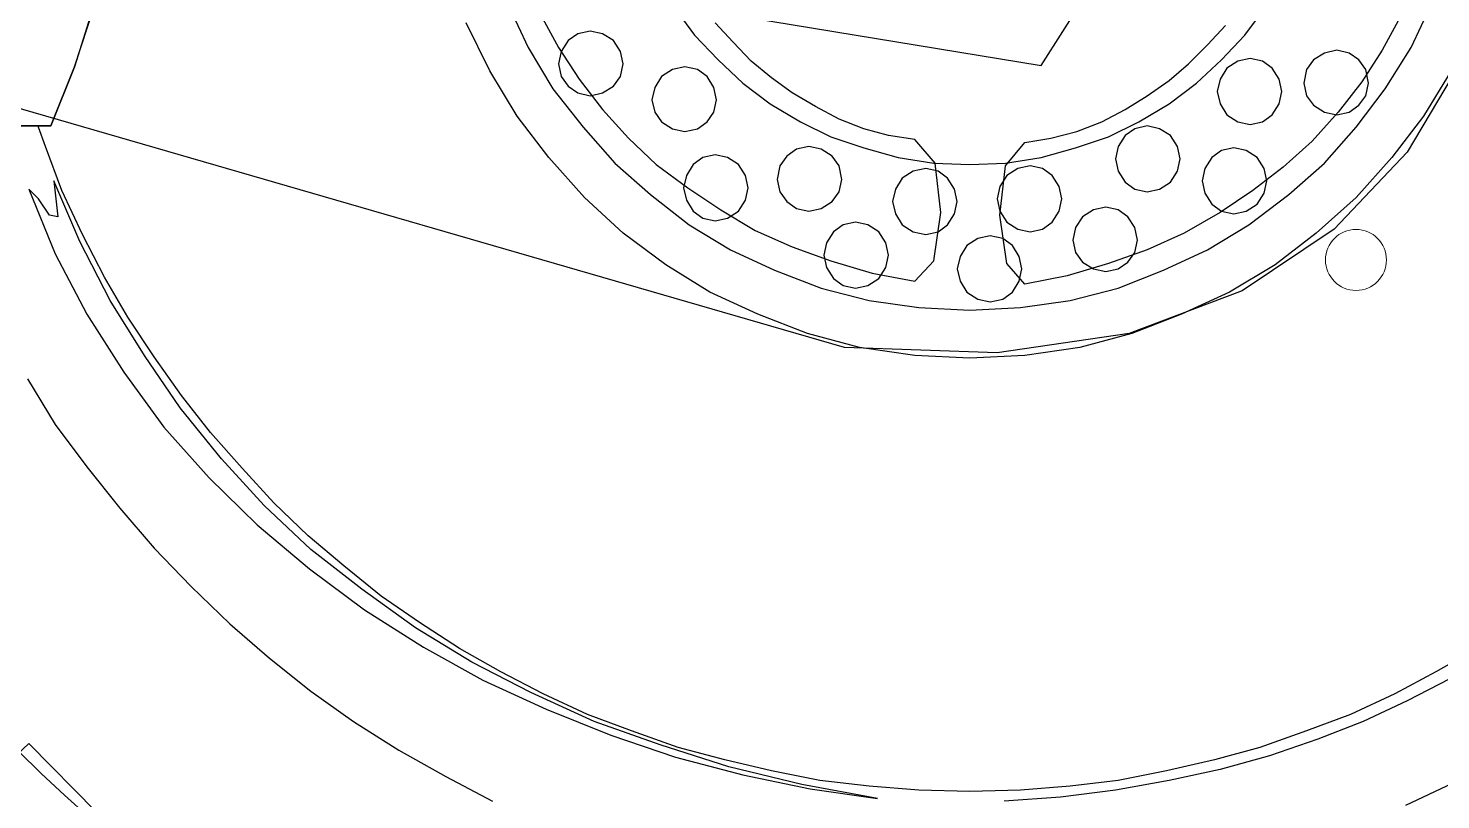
# Model space of a CAD drawing. Header units: inches. Extents: x 0.9 to 45.9, y 0.4 to 30.4.
# Drawn here: x 31.2683 to 31.617, y 2.6142 to 2.8046 of the extents above; entities that cross this region are included whole.
import ezdxf

# ---------------------------------------------------------------- set-up
doc = ezdxf.new("R2010")
doc.units = ezdxf.units.IN
doc.header["$MEASUREMENT"] = 0
doc.layers.add('MUEBLES', color=8, linetype='Continuous')

# ---------------------------------------------------------------- blocks, each defined once
blk = doc.blocks.new('moto-3')
at = {"layer": 'MUEBLES', "linetype": 'Continuous'}
for p, q in [((192.60806, 16.15226), (192.0289, 16.31997)), ((192.10426, 16.3125), (192.6566, 16.22185)), ((192.6566, 16.22185), (192.71161, 16.30808)), ((192.52488, 16.23714), (192.52997, 16.22627)), ((192.74793, 16.22627), (192.75302, 16.23714)), ((192.41795, 16.22152), (192.42304, 16.23679)), ((192.4227, 16.23646), (192.41795, 16.22152)), ((192.53303, 16.23441), (192.53744, 16.22627)), ((192.56597, 16.23611), (192.57106, 16.22932)), ((192.70685, 16.22932), (192.71194, 16.23611)), ((192.74521, 16.23374), (192.7408, 16.22559)), ((192.52047, 16.2205), (192.5147, 16.23238)), ((192.54526, 16.23034), (192.5422, 16.22967)), ((192.5483, 16.22967), (192.54526, 16.23034)), ((192.58055, 16.22762), (192.57615, 16.23238)), ((192.69768, 16.22694), (192.70209, 16.2317)), ((192.53982, 16.22797), (192.53812, 16.22525)), ((192.5422, 16.22967), (192.53982, 16.22797)), ((192.55103, 16.22797), (192.5483, 16.22967)), ((192.55273, 16.22525), (192.55103, 16.22797)), ((192.57106, 16.22932), (192.57683, 16.22322)), ((192.58498, 16.22287), (192.58055, 16.22762)), ((192.69293, 16.2222), (192.69768, 16.22694)), ((192.70108, 16.22322), (192.70685, 16.22932)), ((192.52997, 16.22627), (192.53609, 16.21608)), ((192.53744, 16.22627), (192.54253, 16.21846)), ((192.53812, 16.22525), (192.53744, 16.2222)), ((192.55341, 16.2222), (192.55273, 16.22525)), ((192.57683, 16.22322), (192.58293, 16.21744)), ((192.69497, 16.21744), (192.70108, 16.22322)), ((192.70821, 16.22355), (192.70515, 16.22287)), ((192.71126, 16.22287), (192.70821, 16.22355)), ((192.72382, 16.22322), (192.72212, 16.22084)), ((192.72654, 16.22491), (192.72382, 16.22322)), ((192.72959, 16.22559), (192.72654, 16.22491)), ((192.73265, 16.22491), (192.72959, 16.22559)), ((192.73503, 16.22322), (192.73265, 16.22491)), ((192.73672, 16.22084), (192.73503, 16.22322)), ((192.7408, 16.22559), (192.73571, 16.21778)), ((192.74148, 16.21608), (192.74793, 16.22627)), ((192.41218, 16.20692), (192.41795, 16.22152)), ((192.41795, 16.22152), (192.41218, 16.20692)), ((192.52726, 16.20929), (192.52047, 16.2205)), ((192.53744, 16.2222), (192.53812, 16.21914)), ((192.55273, 16.21914), (192.55341, 16.2222)), ((192.56562, 16.22084), (192.56291, 16.21914)), ((192.56868, 16.22152), (192.56562, 16.22084)), ((192.57174, 16.22084), (192.56868, 16.22152)), ((192.57412, 16.21914), (192.57174, 16.22084)), ((192.59007, 16.21881), (192.58498, 16.22287)), ((192.68817, 16.21812), (192.69293, 16.2222)), ((192.70244, 16.22117), (192.70074, 16.21846)), ((192.70515, 16.22287), (192.70244, 16.22117)), ((192.71364, 16.22117), (192.71126, 16.22287)), ((192.71533, 16.21846), (192.71364, 16.22117)), ((192.72212, 16.22084), (192.72145, 16.21744)), ((192.7374, 16.21744), (192.73672, 16.22084)), ((192.76014, 16.22253), (192.7469, 16.20046)), ((192.75777, 16.2205), (192.75098, 16.20929)), ((192.53609, 16.21608), (192.54356, 16.20658)), ((192.53812, 16.21914), (192.53982, 16.21676)), ((192.53982, 16.21676), (192.5422, 16.21507)), ((192.54253, 16.21846), (192.5483, 16.21099)), ((192.5483, 16.21507), (192.55103, 16.21676)), ((192.55103, 16.21676), (192.55273, 16.21914)), ((192.56121, 16.21643), (192.56053, 16.21337)), ((192.56291, 16.21914), (192.56121, 16.21643)), ((192.57581, 16.21643), (192.57412, 16.21914)), ((192.57648, 16.21337), (192.57581, 16.21643)), ((192.58293, 16.21744), (192.58972, 16.21235)), ((192.59516, 16.21507), (192.59007, 16.21881)), ((192.68275, 16.21438), (192.68817, 16.21812)), ((192.68817, 16.21235), (192.69497, 16.21744)), ((192.70074, 16.21846), (192.70006, 16.2154)), ((192.71601, 16.2154), (192.71533, 16.21846)), ((192.72145, 16.21744), (192.72212, 16.21438)), ((192.73571, 16.21778), (192.72994, 16.21031)), ((192.73434, 16.20658), (192.74148, 16.21608)), ((192.73672, 16.21438), (192.7374, 16.21744)), ((192.5422, 16.21507), (192.54526, 16.21438)), ((192.54526, 16.21438), (192.5483, 16.21507)), ((192.56053, 16.21337), (192.56121, 16.21031)), ((192.57581, 16.21031), (192.57648, 16.21337)), ((192.60093, 16.21167), (192.59516, 16.21507)), ((192.67731, 16.21099), (192.68275, 16.21438)), ((192.70006, 16.2154), (192.70074, 16.21235)), ((192.71533, 16.21235), (192.71601, 16.2154)), ((192.72212, 16.21438), (192.72382, 16.21201)), ((192.73503, 16.21201), (192.73672, 16.21438)), ((192.53506, 16.19911), (192.52726, 16.20929)), ((192.5483, 16.21099), (192.55476, 16.20386)), ((192.56121, 16.21031), (192.56291, 16.20793)), ((192.57412, 16.20793), (192.57581, 16.21031)), ((192.58972, 16.21235), (192.59719, 16.20793)), ((192.6067, 16.20861), (192.60093, 16.21167)), ((192.67154, 16.20793), (192.67731, 16.21099)), ((192.6807, 16.20793), (192.68817, 16.21235)), ((192.70074, 16.21235), (192.70244, 16.20963)), ((192.70244, 16.20963), (192.70515, 16.20793)), ((192.71126, 16.20793), (192.71364, 16.20963)), ((192.71364, 16.20963), (192.71533, 16.21235)), ((192.72994, 16.21031), (192.72348, 16.20319)), ((192.72382, 16.21201), (192.72654, 16.21031)), ((192.72654, 16.21031), (192.72959, 16.20963)), ((192.72959, 16.20963), (192.73265, 16.21031)), ((192.73265, 16.21031), (192.73503, 16.21201)), ((192.75098, 16.20929), (192.74318, 16.19911)), ((192.41218, 16.20692), (192.2903, 16.20692)), ((192.29064, 16.20692), (192.41218, 16.20692)), ((192.40912, 16.20658), (192.40912, 16.20692)), ((192.41081, 16.20183), (192.40912, 16.20658)), ((192.54356, 16.20658), (192.55136, 16.19775)), ((192.56291, 16.20793), (192.56562, 16.20623)), ((192.56562, 16.20623), (192.56868, 16.20557)), ((192.56868, 16.20557), (192.57174, 16.20623)), ((192.57174, 16.20623), (192.57412, 16.20793)), ((192.59719, 16.20793), (192.60466, 16.2042)), ((192.61281, 16.20623), (192.6067, 16.20861)), ((192.61893, 16.20454), (192.61281, 16.20623)), ((192.65898, 16.20386), (192.66543, 16.20557)), ((192.66543, 16.20557), (192.67154, 16.20793)), ((192.67323, 16.2042), (192.6807, 16.20793)), ((192.67969, 16.20623), (192.67731, 16.20454)), ((192.68275, 16.20692), (192.67969, 16.20623)), ((192.68579, 16.20623), (192.68275, 16.20692)), ((192.68852, 16.20454), (192.68579, 16.20623)), ((192.70515, 16.20793), (192.70821, 16.20726)), ((192.70821, 16.20726), (192.71126, 16.20793)), ((192.72654, 16.19775), (192.73434, 16.20658)), ((192.55476, 16.20386), (192.56154, 16.19742)), ((192.60466, 16.2042), (192.61281, 16.20149)), ((192.62538, 16.20352), (192.61893, 16.20454)), ((192.63047, 16.19775), (192.62538, 16.20352)), ((192.64778, 16.19707), (192.65253, 16.20284)), ((192.65253, 16.20284), (192.65898, 16.20386)), ((192.66509, 16.20149), (192.67323, 16.2042)), ((192.67731, 16.20454), (192.67561, 16.20183)), ((192.69022, 16.20183), (192.68852, 16.20454)), ((192.72348, 16.20319), (192.71635, 16.19674)), ((192.41489, 16.19096), (192.41081, 16.20183)), ((192.54389, 16.18927), (192.53506, 16.19911)), ((192.57309, 16.19911), (192.57071, 16.19742)), ((192.57615, 16.19979), (192.57309, 16.19911)), ((192.57921, 16.19911), (192.57615, 16.19979)), ((192.58192, 16.19742), (192.57921, 16.19911)), ((192.59379, 16.19945), (192.5921, 16.19707)), ((192.59617, 16.20114), (192.59379, 16.19945)), ((192.59923, 16.20183), (192.59617, 16.20114)), ((192.60229, 16.20114), (192.59923, 16.20183)), ((192.605, 16.19945), (192.60229, 16.20114)), ((192.6067, 16.19707), (192.605, 16.19945)), ((192.61281, 16.20149), (192.6213, 16.19911)), ((192.6213, 16.19911), (192.63012, 16.19775)), ((192.64778, 16.19775), (192.6566, 16.19911)), ((192.6566, 16.19911), (192.66509, 16.20149)), ((192.67561, 16.20183), (192.67493, 16.19877)), ((192.67493, 16.19877), (192.67561, 16.19572)), ((192.6909, 16.19877), (192.69022, 16.20183)), ((192.69022, 16.19572), (192.6909, 16.19877)), ((192.6987, 16.19911), (192.697, 16.19639)), ((192.70108, 16.20081), (192.6987, 16.19911)), ((192.70414, 16.20149), (192.70108, 16.20081)), ((192.70718, 16.20081), (192.70414, 16.20149)), ((192.70991, 16.19911), (192.70718, 16.20081)), ((192.71161, 16.19639), (192.70991, 16.19911)), ((192.7469, 16.20046), (192.72892, 16.18145)), ((192.74318, 16.19911), (192.73434, 16.18927)), ((192.55136, 16.19775), (192.56019, 16.18995)), ((192.56154, 16.19742), (192.56936, 16.19164)), ((192.57071, 16.19742), (192.56901, 16.19469)), ((192.58361, 16.19469), (192.58192, 16.19742)), ((192.5921, 16.19707), (192.59143, 16.19368)), ((192.60738, 16.19368), (192.6067, 16.19707)), ((192.62503, 16.19572), (192.62232, 16.19402)), ((192.62809, 16.19639), (192.62503, 16.19572)), ((192.63114, 16.19572), (192.62809, 16.19639)), ((192.63012, 16.19775), (192.63895, 16.19742)), ((192.63182, 16.18553), (192.63047, 16.19775)), ((192.63351, 16.19402), (192.63114, 16.19572)), ((192.63895, 16.19742), (192.64778, 16.19775)), ((192.64642, 16.18486), (192.64778, 16.19707)), ((192.65083, 16.19639), (192.64812, 16.19469)), ((192.65389, 16.19707), (192.65083, 16.19639)), ((192.65695, 16.19639), (192.65389, 16.19707)), ((192.65933, 16.19469), (192.65695, 16.19639)), ((192.67561, 16.19572), (192.67731, 16.19299)), ((192.68852, 16.19299), (192.69022, 16.19572)), ((192.697, 16.19639), (192.69632, 16.19334)), ((192.71635, 16.19674), (192.70888, 16.19096)), ((192.71227, 16.19334), (192.71161, 16.19639)), ((192.71771, 16.18995), (192.72654, 16.19775)), ((192.41286, 16.19334), (192.41387, 16.18451)), ((192.41931, 16.1784), (192.41286, 16.19334)), ((192.56901, 16.19469), (192.56834, 16.19164)), ((192.56834, 16.19164), (192.56901, 16.18859)), ((192.56936, 16.19164), (192.57751, 16.18621)), ((192.5843, 16.19164), (192.58361, 16.19469)), ((192.58361, 16.18859), (192.5843, 16.19164)), ((192.59143, 16.19368), (192.5921, 16.19062)), ((192.6067, 16.19062), (192.60738, 16.19368)), ((192.62232, 16.19402), (192.62062, 16.1913)), ((192.63521, 16.1913), (192.63351, 16.19402)), ((192.64642, 16.19198), (192.64574, 16.18892)), ((192.64812, 16.19469), (192.64642, 16.19198)), ((192.66102, 16.19198), (192.65933, 16.19469)), ((192.66169, 16.18892), (192.66102, 16.19198)), ((192.67731, 16.19299), (192.67969, 16.1913)), ((192.68579, 16.1913), (192.68852, 16.19299)), ((192.69632, 16.19334), (192.697, 16.19028)), ((192.71161, 16.19028), (192.71227, 16.19334)), ((192.40674, 16.1913), (192.41319, 16.17535)), ((192.40912, 16.18892), (192.40674, 16.1913)), ((192.41184, 16.18486), (192.40912, 16.18892)), ((192.41998, 16.1801), (192.41489, 16.19096)), ((192.55341, 16.18044), (192.54389, 16.18927)), ((192.56019, 16.18995), (192.56969, 16.18248)), ((192.56901, 16.18859), (192.57071, 16.18587)), ((192.58192, 16.18587), (192.58361, 16.18859)), ((192.5921, 16.19062), (192.59379, 16.18825)), ((192.59379, 16.18825), (192.59617, 16.18655)), ((192.60229, 16.18655), (192.605, 16.18825)), ((192.605, 16.18825), (192.6067, 16.19062)), ((192.62062, 16.1913), (192.61994, 16.18825)), ((192.61994, 16.18825), (192.62062, 16.18519)), ((192.63589, 16.18825), (192.63521, 16.1913)), ((192.63521, 16.18519), (192.63589, 16.18825)), ((192.64574, 16.18892), (192.64642, 16.18587)), ((192.66102, 16.18587), (192.66169, 16.18892)), ((192.67969, 16.1913), (192.68275, 16.19062)), ((192.68275, 16.19062), (192.68579, 16.1913)), ((192.697, 16.19028), (192.6987, 16.18757)), ((192.70888, 16.19096), (192.70074, 16.18553)), ((192.70786, 16.18248), (192.71771, 16.18995)), ((192.70991, 16.18757), (192.71161, 16.19028)), ((192.73434, 16.18927), (192.7245, 16.18044)), ((192.41387, 16.18451), (192.41184, 16.18486)), ((192.57071, 16.18587), (192.57309, 16.18418)), ((192.57751, 16.18621), (192.58599, 16.18112)), ((192.57921, 16.18418), (192.58192, 16.18587)), ((192.59617, 16.18655), (192.59923, 16.18587)), ((192.59923, 16.18587), (192.60229, 16.18655)), ((192.62062, 16.18519), (192.62232, 16.18248)), ((192.63012, 16.17365), (192.63182, 16.18553)), ((192.63351, 16.18248), (192.63521, 16.18519)), ((192.64642, 16.18587), (192.64812, 16.18315)), ((192.64812, 16.17297), (192.64642, 16.18486)), ((192.65933, 16.18315), (192.66102, 16.18587)), ((192.66951, 16.18621), (192.6668, 16.18451)), ((192.67255, 16.18689), (192.66951, 16.18621)), ((192.67561, 16.18621), (192.67255, 16.18689)), ((192.67799, 16.18451), (192.67561, 16.18621)), ((192.70074, 16.18553), (192.69191, 16.18044)), ((192.6987, 16.18757), (192.70108, 16.18587)), ((192.70108, 16.18587), (192.70414, 16.18519)), ((192.70414, 16.18519), (192.70718, 16.18587)), ((192.70718, 16.18587), (192.70991, 16.18757)), ((192.56969, 16.18248), (192.57989, 16.17636)), ((192.57309, 16.18418), (192.57615, 16.1835)), ((192.57615, 16.1835), (192.57921, 16.18418)), ((192.60772, 16.18248), (192.60534, 16.18078)), ((192.61078, 16.18315), (192.60772, 16.18248)), ((192.61384, 16.18248), (192.61078, 16.18315)), ((192.61655, 16.18078), (192.61384, 16.18248)), ((192.62232, 16.18248), (192.62503, 16.18078)), ((192.63114, 16.18078), (192.63351, 16.18248)), ((192.64812, 16.18315), (192.65083, 16.18145)), ((192.65083, 16.18145), (192.65389, 16.18078)), ((192.65389, 16.18078), (192.65695, 16.18145)), ((192.65695, 16.18145), (192.65933, 16.18315)), ((192.66509, 16.1818), (192.66442, 16.17874)), ((192.6668, 16.18451), (192.66509, 16.1818)), ((192.67969, 16.1818), (192.67799, 16.18451)), ((192.68037, 16.17874), (192.67969, 16.1818)), ((192.69768, 16.17636), (192.70786, 16.18248)), ((192.72892, 16.18145), (192.70617, 16.16618)), ((192.42678, 16.1638), (192.41931, 16.1784)), ((192.42542, 16.16957), (192.41998, 16.1801)), ((192.56392, 16.17263), (192.55341, 16.18044)), ((192.58599, 16.18112), (192.59516, 16.17704)), ((192.60364, 16.17806), (192.60296, 16.17501)), ((192.60534, 16.18078), (192.60364, 16.17806)), ((192.61824, 16.17806), (192.61655, 16.18078)), ((192.61893, 16.17501), (192.61824, 16.17806)), ((192.62503, 16.18078), (192.62809, 16.1801)), ((192.62809, 16.1801), (192.63114, 16.18078)), ((192.64098, 16.17909), (192.63827, 16.17738)), ((192.64404, 16.17975), (192.64098, 16.17909)), ((192.6471, 16.17909), (192.64404, 16.17975)), ((192.64948, 16.17738), (192.6471, 16.17909)), ((192.66442, 16.17874), (192.66509, 16.17568)), ((192.67969, 16.17568), (192.68037, 16.17874)), ((192.69191, 16.18044), (192.68275, 16.17636)), ((192.7245, 16.18044), (192.71432, 16.17263)), ((192.41319, 16.17535), (192.42101, 16.16041)), ((192.57989, 16.17636), (192.59075, 16.17127)), ((192.59516, 16.17704), (192.60466, 16.17365)), ((192.60296, 16.17501), (192.60364, 16.17195)), ((192.61824, 16.17195), (192.61893, 16.17501)), ((192.63657, 16.17466), (192.63589, 16.17162)), ((192.63827, 16.17738), (192.63657, 16.17466)), ((192.65118, 16.17466), (192.64948, 16.17738)), ((192.65185, 16.17162), (192.65118, 16.17466)), ((192.66509, 16.17568), (192.6668, 16.17331)), ((192.68275, 16.17636), (192.67323, 16.17297)), ((192.67799, 16.17331), (192.67969, 16.17568)), ((192.68682, 16.17127), (192.69768, 16.17636)), ((192.57478, 16.16585), (192.56392, 16.17263)), ((192.59075, 16.17127), (192.60229, 16.16686)), ((192.60364, 16.17195), (192.60534, 16.16924)), ((192.60466, 16.17365), (192.61485, 16.17059)), ((192.61655, 16.16924), (192.61824, 16.17195)), ((192.62538, 16.16856), (192.63012, 16.17365)), ((192.63589, 16.17162), (192.63657, 16.16856)), ((192.65253, 16.16788), (192.64812, 16.17297)), ((192.65118, 16.16856), (192.65185, 16.17162)), ((192.67323, 16.17297), (192.66305, 16.16991)), ((192.6668, 16.17331), (192.66951, 16.17162)), ((192.66951, 16.17162), (192.67255, 16.17094)), ((192.67255, 16.17094), (192.67561, 16.17162)), ((192.67561, 16.17162), (192.67799, 16.17331)), ((192.67561, 16.16686), (192.68682, 16.17127)), ((192.71432, 16.17263), (192.70311, 16.16585)), ((192.43119, 16.15973), (192.42542, 16.16957)), ((192.60534, 16.16924), (192.60772, 16.16754)), ((192.60772, 16.16754), (192.61078, 16.16686)), ((192.61078, 16.16686), (192.61384, 16.16754)), ((192.61384, 16.16754), (192.61655, 16.16924)), ((192.61485, 16.17059), (192.62538, 16.16856)), ((192.63657, 16.16856), (192.63827, 16.16585)), ((192.64948, 16.16585), (192.65118, 16.16856)), ((192.66305, 16.16991), (192.65253, 16.16788)), ((192.43526, 16.15023), (192.42678, 16.1638)), ((192.58667, 16.16041), (192.57478, 16.16585)), ((192.60229, 16.16686), (192.61417, 16.1638)), ((192.61417, 16.1638), (192.62639, 16.16211)), ((192.63827, 16.16585), (192.64098, 16.16415)), ((192.64098, 16.16415), (192.64404, 16.16347)), ((192.64404, 16.16347), (192.6471, 16.16415)), ((192.6471, 16.16415), (192.64948, 16.16585)), ((192.65151, 16.16211), (192.66374, 16.1638)), ((192.66374, 16.1638), (192.67561, 16.16686)), ((192.70617, 16.16618), (192.67833, 16.15565)), ((192.70311, 16.16585), (192.69123, 16.16041)), ((192.42101, 16.16041), (192.43017, 16.14615)), ((192.5989, 16.15565), (192.58667, 16.16041)), ((192.62639, 16.16211), (192.63895, 16.16142)), ((192.63895, 16.16142), (192.65151, 16.16211)), ((192.69123, 16.16041), (192.67901, 16.15565)), ((192.43764, 16.14988), (192.43119, 16.15973)), ((192.61179, 16.15226), (192.5989, 16.15565)), ((192.67833, 16.15565), (192.64574, 16.15091)), ((192.67901, 16.15565), (192.66611, 16.15226)), ((192.44409, 16.13732), (192.43526, 16.15023)), ((192.44443, 16.14038), (192.43764, 16.14988)), ((192.64574, 16.15091), (192.60806, 16.15226)), ((192.62538, 16.15023), (192.61179, 16.15226)), ((192.63895, 16.14955), (192.62538, 16.15023)), ((192.65253, 16.15023), (192.63895, 16.14955)), ((192.66611, 16.15226), (192.65253, 16.15023)), ((192.4064, 16.14446), (192.41319, 16.13325)), ((192.43017, 16.14615), (192.44002, 16.13257)), ((192.45156, 16.13122), (192.44443, 16.14038)), ((192.45427, 16.12478), (192.44409, 16.13732)), ((192.41319, 16.13325), (192.42101, 16.12273)), ((192.44002, 16.13257), (192.45121, 16.12002)), ((192.45936, 16.1224), (192.45156, 16.13122)), ((192.42101, 16.12273), (192.42916, 16.11255)), ((192.4648, 16.11323), (192.45427, 16.12478)), ((192.46717, 16.11391), (192.45936, 16.1224)), ((192.45121, 16.12002), (192.4631, 16.10848)), ((192.42916, 16.11255), (192.43764, 16.10271)), ((192.47634, 16.10237), (192.4648, 16.11323)), ((192.47566, 16.10577), (192.46717, 16.11391)), ((192.4631, 16.10848), (192.476, 16.09762)), ((192.48448, 16.0983), (192.47566, 16.10577)), ((192.43764, 16.10271), (192.44681, 16.09321)), ((192.4889, 16.09253), (192.47634, 16.10237)), ((192.476, 16.09762), (192.48958, 16.08743)), ((192.49365, 16.09083), (192.48448, 16.0983)), ((192.44681, 16.09321), (192.4563, 16.08404)), ((192.50214, 16.08303), (192.4889, 16.09253)), ((192.50316, 16.08438), (192.49365, 16.09083)), ((192.48958, 16.08743), (192.50417, 16.07827)), ((192.4563, 16.08404), (192.46615, 16.07554)), ((192.51301, 16.07792), (192.50316, 16.08438)), ((192.51605, 16.07453), (192.50214, 16.08303)), ((192.50417, 16.07827), (192.51878, 16.07012)), ((192.52319, 16.07215), (192.51301, 16.07792)), ((192.76422, 16.07792), (192.75404, 16.07215)), ((192.46615, 16.07554), (192.47634, 16.06741)), ((192.53065, 16.06706), (192.51605, 16.07453)), ((192.51878, 16.07012), (192.5344, 16.06299)), ((192.53371, 16.06673), (192.52319, 16.07215)), ((192.75404, 16.07215), (192.74386, 16.06673)), ((192.75743, 16.07045), (192.7469, 16.06503)), ((192.47634, 16.06741), (192.48686, 16.05994)), ((192.54627, 16.05994), (192.53065, 16.06706)), ((192.54458, 16.06164), (192.53371, 16.06673)), ((192.74386, 16.06673), (192.73298, 16.06164)), ((192.5344, 16.06299), (192.55035, 16.05655)), ((192.7469, 16.06503), (192.73604, 16.05994)), ((192.48686, 16.05994), (192.49807, 16.0528)), ((192.55544, 16.05756), (192.54458, 16.06164)), ((192.56257, 16.05417), (192.54627, 16.05994)), ((192.73298, 16.06164), (192.72212, 16.05756)), ((192.73604, 16.05994), (192.72485, 16.05552)), ((192.55035, 16.05655), (192.5663, 16.05111)), ((192.56698, 16.05349), (192.55544, 16.05756)), ((192.72212, 16.05756), (192.71058, 16.05349)), ((192.40674, 16.0545), (192.38774, 16.03651)), ((192.42338, 16.03753), (192.40674, 16.0545)), ((192.49807, 16.0528), (192.50961, 16.04635)), ((192.57954, 16.04873), (192.56257, 16.05417)), ((192.57852, 16.05043), (192.56698, 16.05349)), ((192.71058, 16.05349), (192.69938, 16.05043)), ((192.72485, 16.05552), (192.71296, 16.05144)), ((192.5663, 16.05111), (192.58293, 16.0467)), ((192.59007, 16.04771), (192.57852, 16.05043)), ((192.59754, 16.04432), (192.57954, 16.04873)), ((192.69938, 16.05043), (192.6875, 16.04771)), ((192.71296, 16.05144), (192.70074, 16.04805)), ((192.50961, 16.04635), (192.52116, 16.04025)), ((192.58293, 16.0467), (192.59957, 16.04331)), ((192.60194, 16.04534), (192.59007, 16.04771)), ((192.61417, 16.04397), (192.60194, 16.04534)), ((192.67561, 16.04534), (192.66374, 16.04397)), ((192.68817, 16.04534), (192.67493, 16.04296)), ((192.6875, 16.04771), (192.67561, 16.04534)), ((192.70074, 16.04805), (192.68817, 16.04534)), ((192.6162, 16.04093), (192.59754, 16.04432)), ((192.59957, 16.04331), (192.6162, 16.04093)), ((192.62639, 16.04296), (192.61417, 16.04397)), ((192.63895, 16.04262), (192.62639, 16.04296)), ((192.65151, 16.04296), (192.63895, 16.04262)), ((192.66374, 16.04397), (192.65151, 16.04296)), ((192.67493, 16.04296), (192.66136, 16.04126)), ((192.74657, 16.03923), (192.75811, 16.04466)), ((192.66136, 16.04126), (192.64744, 16.04025))]:
    blk.add_line(p, q, dxfattribs=at)
at = {"layer": 'MUEBLES'}
for radius in [0.3512, 0.32751]:
    blk.add_circle((192.63571, 16.28413), radius, dxfattribs=at)

msp = doc.modelspace()

# ---------------------------------------------------------------- linework, layer by layer
at = {"layer": 'MUEBLES', "lineweight": 0}
msp.add_circle((31.59604, 2.74746, -0.074), 0.00753, dxfattribs=at)

# ---------------------------------------------------------------- block references
at = {"layer": 'MUEBLES'}
msp.add_blockref('moto-3', (-161.13826, -13.42638, -0.074), dxfattribs=at)

doc.saveas('drawing.dxf')
